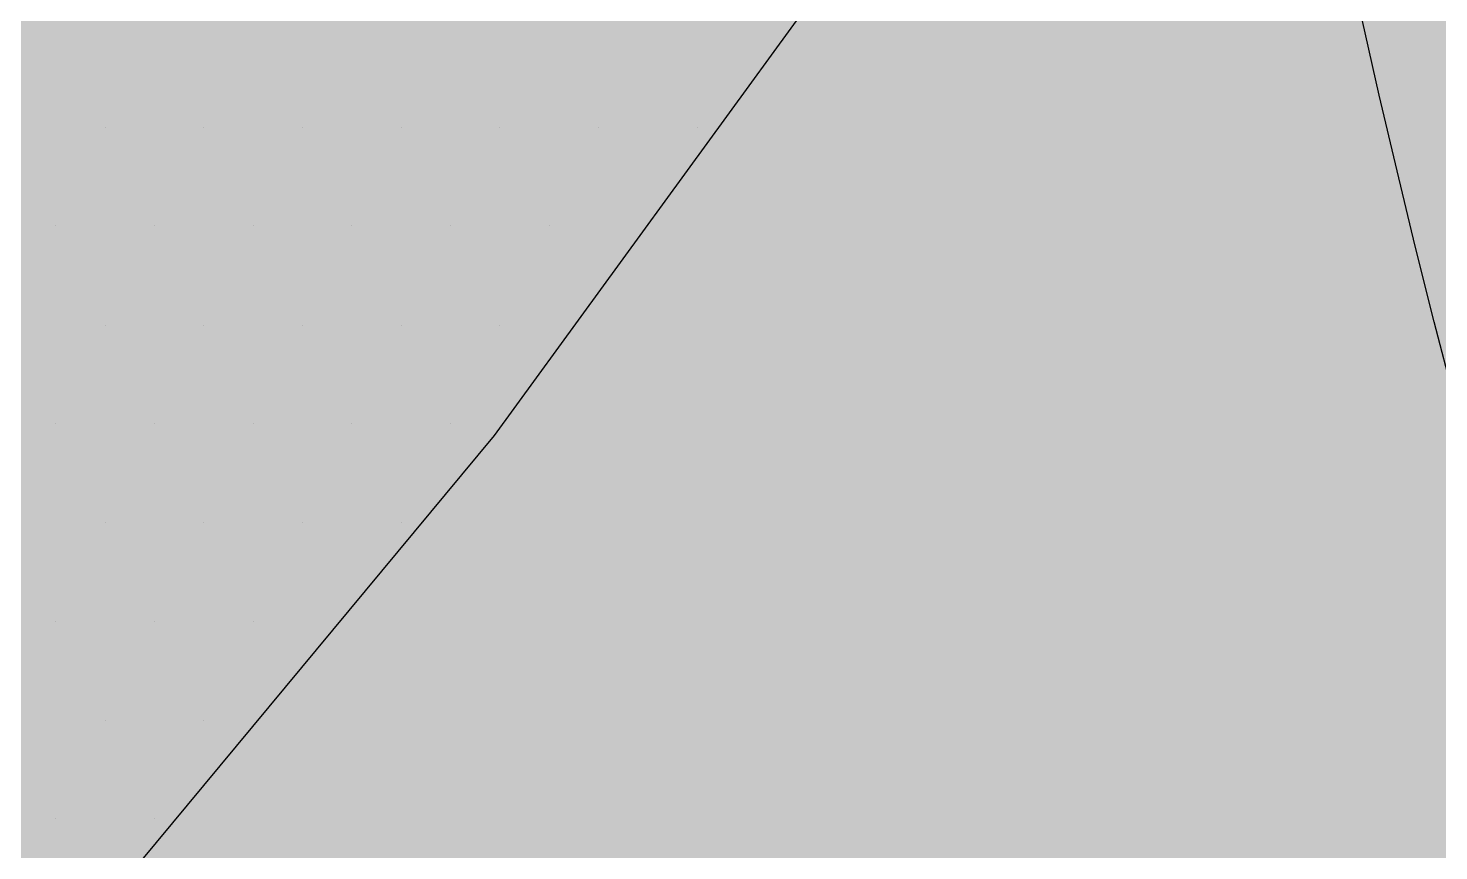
# Paper-space layout 'Layout1' of a CAD drawing. Extents: x -43 to 2298, y -18 to 768.
# Drawn here: x 729.064 to 729.85, y 379.77 to 380.228 of the extents above; entities that cross this region are included whole.
import ezdxf

# ---------------------------------------------------------------- set-up
doc = ezdxf.new("R2010")
doc.units = 0
doc.header["$LTSCALE"] = 2
doc.linetypes.add('CACHEX2', pattern=[0.75, 0.5, -0.25])
doc.layers.add('CARTOUCHE', color=7, linetype='Continuous')
doc.layers.add('LOGO', color=7, linetype='Continuous')

# ---------------------------------------------------------------- blocks, each defined once
blk = doc.blocks.new('A$C715108E3')
at = {"layer": 'LOGO', "color": 131}
for p, q in [((-20.8904, -16.0834), (-20.8904, -16.0834)), ((-20.7993, -16.0834), (-20.7993, -16.0834)), ((-20.7073, -16.0834), (-20.7073, -16.0834)), ((-20.6153, -16.0834), (-20.6153, -16.0834)), ((-20.524, -16.0834), (-20.524, -16.0834)), ((-20.4322, -16.0834), (-20.4322, -16.0834)), ((-20.3403, -16.0834), (-20.3403, -16.0834)), ((-20.9367, -16.1747), (-20.9367, -16.1747)), ((-20.8448, -16.1747), (-20.8448, -16.1747)), ((-20.7528, -16.1747), (-20.7528, -16.1747)), ((-20.6616, -16.1747), (-20.6616, -16.1747)), ((-20.5695, -16.1747), (-20.5695, -16.1747)), ((-20.4779, -16.1747), (-20.4779, -16.1747)), ((-20.8904, -16.2673), (-20.8904, -16.2673)), ((-20.7993, -16.2673), (-20.7993, -16.2673)), ((-20.7073, -16.2673), (-20.7073, -16.2673)), ((-20.6153, -16.2673), (-20.6153, -16.2673)), ((-20.524, -16.2673), (-20.524, -16.2673)), ((-20.9367, -16.3587), (-20.9367, -16.3587)), ((-20.8448, -16.3587), (-20.8448, -16.3587)), ((-20.7528, -16.3587), (-20.7528, -16.3587)), ((-20.6616, -16.3587), (-20.6616, -16.3587)), ((-20.5695, -16.3587), (-20.5695, -16.3587)), ((-20.8904, -16.45), (-20.8904, -16.45)), ((-20.7993, -16.45), (-20.7993, -16.45)), ((-20.7073, -16.45), (-20.7073, -16.45)), ((-20.6153, -16.45), (-20.6153, -16.45)), ((-20.9367, -16.5424), (-20.9367, -16.5424)), ((-20.8448, -16.5424), (-20.8448, -16.5424)), ((-20.7528, -16.5424), (-20.7528, -16.5424)), ((-20.8904, -16.6339), (-20.8904, -16.6339)), ((-20.7993, -16.6339), (-20.7993, -16.6339)), ((-20.9367, -16.7251), (-20.9367, -16.7251)), ((-20.8448, -16.7251), (-20.8448, -16.7251))]:
    blk.add_line(p, q, dxfattribs=at)
blk.add_lwpolyline([(-17.1584, -8.2441), (-18.0286, -7.9298), (-18.0526, -7.5674), (-19.5918, -4.1428), (-19.9715, -4.6917), (-20.3358, -5.3705), (-20.5244, -6.0493), (-18.8268, -9.8581), (-21.759, -9.5491), (-21.8471, -10.1027), (-21.9097, -10.8565), (-21.9352, -11.1957), (-19.0429, -11.5482), (-21.5982, -15.1374), (-21.3595, -15.879), (-21.1447, -16.5576), (-21.0193, -16.9601), (-20.5289, -16.3696), (-17.1333, -11.706)], dxfattribs=at)
blk = doc.blocks.new('A$C581E6685')
at = {"layer": 'LOGO', "color": 32, "linetype": 'CACHEX2', "ltscale": 1.5}
blk.add_ellipse((-38.0538, 23.8138), major_axis=(-19.0311, -3.534), ratio=0.590567, dxfattribs=at)
at = {"layer": 'LOGO', "color": 32}
blk.add_ellipse((-37.6144, 23.8499), major_axis=(-13.5768, -4.2839), ratio=0.791971, dxfattribs=at)
at = {"layer": 'CARTOUCHE'}
blk.add_blockref('A$C715108E3', (-31.6739, 36.3189), dxfattribs=at)
blk = doc.blocks.new('miniLogo')
at = {"layer": 'CARTOUCHE', "true_color": 0xffffff}
h = blk.add_hatch(color=7, dxfattribs=at)
h.dxf.hatch_style = 1
edge = h.paths.add_edge_path()
edge.add_spline(control_points=[(960.74149, 27.42506), (960.74149, 16.5339), (960.74149, 5.64274), (960.74149, 1.80274), (964.58149, 1.80274), (1010.12076, 1.80274), (1055.66003, 1.80274), (1059.50003, 1.80274), (1059.50003, 5.64274), (1059.50003, 16.5339), (1059.50003, 27.42506), (1059.50003, 31.26506), (1055.66003, 31.26506), (1010.12076, 31.26506), (964.58149, 31.26506), (960.74149, 31.26506), (960.74149, 27.42506)], knot_values=[0, 0, 0, 1, 1, 2.570796, 2.570796, 3.570796, 3.570796, 5.141593, 5.141593, 6.141593, 6.141593, 7.712389, 7.712389, 8.712389, 8.712389, 10.283185, 10.283185, 10.283185], weights=[1, 1, 1, 0.707107, 1, 1, 1, 0.707107, 1, 1, 1, 0.707107, 1, 1, 1, 0.707107, 1], degree=2, periodic=0)
at = {"layer": 'CARTOUCHE'}
blk.add_rational_spline([(960.74149, 27.42506), (960.74149, 16.5339), (960.74149, 5.64274), (960.74149, 1.80274), (964.58149, 1.80274), (1010.12076, 1.80274), (1055.66003, 1.80274), (1059.50003, 1.80274), (1059.50003, 5.64274), (1059.50003, 16.5339), (1059.50003, 27.42506), (1059.50003, 31.26506), (1055.66003, 31.26506), (1010.12076, 31.26506), (964.58149, 31.26506), (960.74149, 31.26506), (960.74149, 27.42506)], [1, 1, 1, 0.707106781187, 1, 1, 1, 0.707106781187, 1, 1, 1, 0.707106781187, 1, 1, 1, 0.707106781187, 1], degree=2, knots=[0, 0, 0, 1, 1, 2.570796, 2.570796, 3.570796, 3.570796, 5.141593, 5.141593, 6.141593, 6.141593, 7.712389, 7.712389, 8.712389, 8.712389, 10.283185, 10.283185, 10.283185], dxfattribs=at)
at = {"layer": 'CARTOUCHE', "xscale": 0.6, "yscale": 0.6, "zscale": 0.6}
blk.add_blockref('A$C581E6685', (998.01223, 3.18331), dxfattribs=at)

psp = doc.layouts.get("Layout1")

# ---------------------------------------------------------------- block references
at = {"layer": 'CARTOUCHE'}
psp.add_blockref('miniLogo', (-237.36632, 364.8484), dxfattribs=at)

doc.saveas('drawing.dxf')
